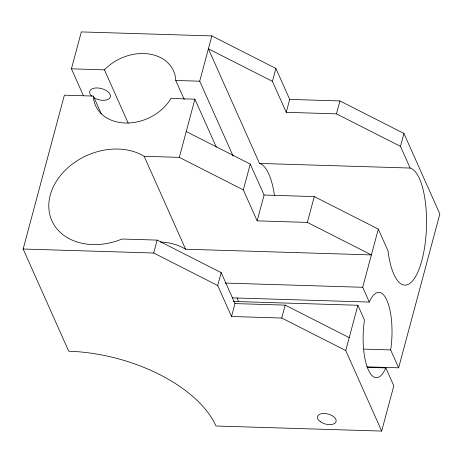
<?xml version="1.0" encoding="UTF-8"?>
<svg xmlns="http://www.w3.org/2000/svg" width="463" height="463" viewBox="0 0 463 463"><rect width="100%" height="100%" fill="white"/><g stroke="black" fill="none" stroke-linecap="round" stroke-linejoin="round"><path stroke-width="0.69" d="M367.101 367.344L385.841 367.917L393.816 385.801L381.68 431.082L215.995 426.006A122.724 66.116 15 0 0 68.744 351.232L23.15 249.013L64.369 95.181L93.352 96.067A42.689 32.954 -24 0 0 125.253 123.002A42.689 32.954 -24 0 0 170.945 98.445L194.906 99.18L216.302 147.141M83.485 95.841L71.429 68.825L81.32 31.918L211.857 35.917L275.884 68.426L289.699 99.4L286.238 112.312L336.445 113.852L400.472 146.366L410.143 168.046A58.691 19.793 -88.2 0 1 421.851 260.519A58.691 19.793 -88.2 0 1 387.977 250.772L378.306 229.092L314.279 196.578L264.072 195.039L250.257 164.064L186.236 131.556M23.15 249.013L153.687 253.012L157.148 240.1L221.169 272.614L234.99 303.589L231.529 316.501L281.736 318.04L345.757 350.549L381.68 431.082M157.148 240.1L122.006 239.024A58.691 45.31 -24 0 1 50.247 195.126A58.691 45.31 -24 0 1 144.172 156.297L179.314 157.374L194.906 99.18M233.132 156.1L199.727 81.199L211.857 35.917M231.529 316.501L217.714 285.526L221.169 272.614M160.429 242.004A58.691 45.31 -24 0 1 185.617 249.221L371.384 254.91L307.363 222.402L257.156 220.863L243.335 189.888L250.257 164.064M286.238 112.312L272.423 81.338L275.884 68.426M257.156 220.863L264.072 195.039M281.736 318.04L285.196 305.129L349.218 337.637M307.363 222.402L314.279 196.578M336.445 113.852L339.906 100.94L403.927 133.454L439.85 213.987L398.631 367.819L366.922 366.846M345.757 350.549L357.893 305.267L233.3 301.448M398.631 367.819L390.656 349.941A42.689 14.399 -88.2 0 0 386.877 300.255A42.689 14.399 -88.2 0 0 369.306 302.067L362.708 287.286L378.306 229.092M400.472 146.366L403.927 133.454M71.429 68.825L104.43 69.832A42.689 32.954 -24 0 1 149.028 53.992A42.689 32.954 -24 0 1 175.766 80.464L184.291 99.58M175.766 80.464L199.727 81.199M289.699 99.4L339.906 100.94M272.423 81.338L208.402 48.829L259.517 163.433L410.143 168.046M225.157 283.072L362.708 287.286M232.374 297.871L369.306 302.067M234.99 303.589L285.196 305.129M363.993 349.119L390.656 349.941M179.314 157.374L243.335 189.888M153.687 253.012L217.714 285.526M357.893 305.267L364.485 320.049A42.689 14.399 -88.2 0 0 368.264 369.729A42.689 14.399 -88.2 0 0 385.841 367.917M144.172 156.297L185.617 249.221M104.43 69.832L128.239 123.216M93.352 96.067L101.287 113.863M237.183 297.929A42.689 14.399 -88.2 0 1 238.237 301.153M259.517 163.433A58.691 19.793 -88.2 0 1 274.42 195.334M91.836 96.229A10.672 5.747 15 0 1 97.734 87.964A10.672 5.747 15 0 1 110.24 97.276A10.672 5.747 15 0 1 93.775 97.67M320.211 421.602A9.601 5.174 15 0 0 335.866 422.082A9.601 5.174 15 0 0 324.308 413.482A9.601 5.174 15 0 0 320.211 421.602"/></g></svg>
